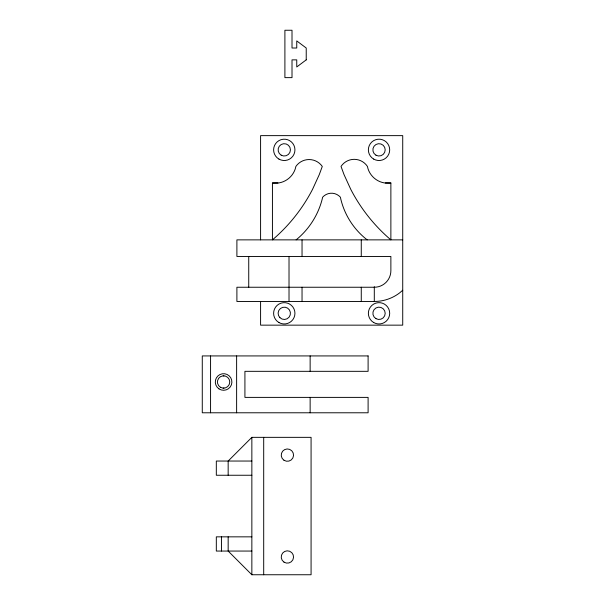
<?xml version="1.0" encoding="UTF-8"?>
<svg xmlns="http://www.w3.org/2000/svg" width="605" height="605" viewBox="0 0 605 605"><rect width="100%" height="100%" fill="white"/><g stroke="black" fill="none" stroke-linecap="round" stroke-linejoin="round"><path stroke-width="0.91" d="M228.161 536.847L228.161 551.057L251.854 574.75L311.076 574.75L311.076 437.347L251.854 437.347L228.161 461.04L228.161 475.25M402.726 290.249L399.648 292.88A41.73 41.73 0 0 1 374.298 301.464L236.895 301.464L236.895 287.246L374.298 287.246A16.585 16.585 0 0 0 390.875 270.669L390.875 256.452L236.895 256.452L236.895 239.867L402.726 239.867M390.875 183.012L384.432 182.937A20.941 20.941 0 0 1 368.052 168.908L367.432 166.435A15.828 15.828 0 0 0 341.023 166.435L344.048 174.648L350.787 189.388A167.404 167.404 0 0 0 390.875 239.867L390.875 183.012L385.34 183.012M272.431 183.012L278.875 182.937A20.941 20.941 0 0 0 295.255 168.908L295.875 166.435A16.101 16.101 0 0 1 322.284 166.435L319.259 174.648L312.52 189.388A167.404 167.404 0 0 1 272.431 239.867L272.431 183.012L277.975 183.012M223.207 375.841L223.986 375.841M223.207 388.13L223.986 388.13M251.854 461.04L216.318 461.04L216.318 475.25L251.854 475.25M251.854 536.847L216.318 536.847L216.318 551.057L251.854 551.057M374.298 286.687L374.298 301.464M361.268 239.867L361.268 256.452M361.268 287.246L361.268 301.464M310.138 355.929L310.138 371.326M310.138 397.387L310.138 412.784M302.039 239.867L302.039 256.452M302.039 287.246L302.039 301.464M289.016 256.452L289.016 301.464M263.697 437.347L263.697 574.75M260.589 239.867L260.589 135.633L402.726 135.633L402.726 325.15L260.589 325.15L260.589 301.464M251.854 437.347L251.854 574.75M248.738 256.452L248.738 287.246M236.623 355.929L236.623 412.784M221.445 536.847L221.445 551.057M210.57 355.929L210.57 412.784M367.19 239.867A73.303 73.303 0 0 1 340.842 199.287L340.418 197.23A11.858 11.858 0 0 0 322.616 197.23L322.185 199.189A77.145 77.145 0 0 1 296.117 239.867M306.228 59.865L296.752 66.966L296.752 59.865L292.011 59.865L292.011 77.629L284.902 77.629L284.902 30.25L292.011 30.25L292.011 48.014L296.752 48.014L296.752 40.913L306.228 48.014L306.228 59.865M368.105 355.929L202.274 355.929L202.274 412.784L368.105 412.784L368.105 397.387L244.919 397.387L244.919 371.326L368.105 371.326L368.105 355.929M373.701 322.541A10.663 10.663 0 0 0 389.696 313.307A10.663 10.663 0 0 0 373.701 304.073A10.663 10.663 0 0 0 373.701 322.541M278.943 322.541A10.663 10.663 0 0 0 294.938 313.307A10.663 10.663 0 0 0 278.943 304.073A10.663 10.663 0 0 0 278.943 322.541M278.943 159.085A10.663 10.663 0 0 0 294.938 149.851A10.663 10.663 0 0 0 278.943 140.617A10.663 10.663 0 0 0 278.943 159.085M373.701 159.085A10.663 10.663 0 0 0 389.696 149.851A10.663 10.663 0 0 0 373.701 140.617A10.663 10.663 0 0 0 373.701 159.085M281.196 155.182A6.156 6.156 0 0 0 290.438 149.851A6.156 6.156 0 0 0 281.196 144.512A6.156 6.156 0 0 0 281.196 155.182M375.955 155.182A6.156 6.156 0 0 0 385.196 149.851A6.156 6.156 0 0 0 375.955 144.512A6.156 6.156 0 0 0 375.955 155.182M375.955 318.646A6.156 6.156 0 0 0 385.196 313.307A6.156 6.156 0 0 0 375.955 307.975A6.156 6.156 0 0 0 375.955 318.646M279.918 317.663A6.156 6.156 0 0 0 290.226 314.902A6.156 6.156 0 0 0 282.679 307.363A6.156 6.156 0 0 0 279.918 317.663M220.515 387.321A6.156 6.156 0 0 0 229.756 381.989A6.156 6.156 0 0 0 220.515 376.65A6.156 6.156 0 0 0 220.515 387.321M219.01 388.894A8.289 8.289 0 0 0 231.874 382.504A8.289 8.289 0 0 0 219.91 374.563A8.289 8.289 0 0 0 219.01 388.894M283.979 562.113A6.156 6.156 0 0 0 293.538 557.371A6.156 6.156 0 0 0 284.652 551.465A6.156 6.156 0 0 0 283.979 562.113M283.979 460.246A6.156 6.156 0 0 0 293.538 455.505A6.156 6.156 0 0 0 284.652 449.598A6.156 6.156 0 0 0 283.979 460.246"/></g></svg>
